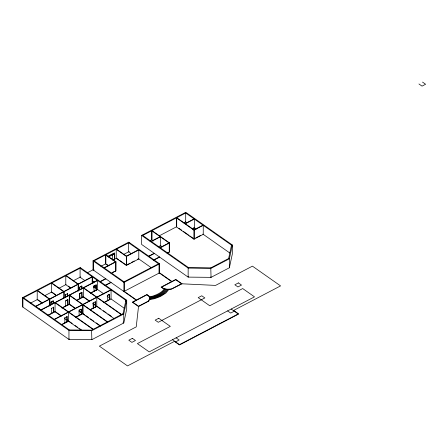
<?xml version="1.0" encoding="UTF-8"?>
<svg xmlns="http://www.w3.org/2000/svg" width="448" height="448" viewBox="0 0 448 448"><rect width="100%" height="100%" fill="white"/><g stroke="black" fill="none" stroke-linecap="round" stroke-linejoin="round"><path stroke-width="0.67" d="M22.417 297.718L22.4 306.734L68.947 339.416L91.857 339.662L123.743 322.991L126.7 309.232L126.717 300.216L80.17 267.529L22.417 297.718L68.964 330.4L91.868 330.646L123.76 313.975L126.717 300.216L125.888 300.362L80.086 268.201L80.074 277.217L85.159 280.79M22.915 307.093L22.932 298.077L80.685 267.893M49.56 305.525L49.571 299.281L37.218 290.612L37.206 299.622L42.258 303.173M49.857 306.062L49.868 299.124L37.52 290.455M50.971 304.618L50.977 301.986L53.116 300.866L53.374 303.677M51.229 304.797L50.977 301.986M51.29 308.19L51.537 313.628L51.279 313.449M53.116 303.492L53.116 300.866M53.687 307.25L53.682 312.508L53.435 307.07L53.687 307.25L51.548 308.37M63.851 298.054L63.862 291.81L51.509 283.142L51.492 292.158L56.549 295.702M64.148 297.898L64.159 291.659L51.806 282.985M64.719 317.621L64.971 323.058L64.714 322.879M65.262 297.147L65.262 294.515L65.514 297.326M67.133 299.908L65.531 300.742L65.783 306.18L65.526 306.001M67.122 316.68L67.11 321.938L66.864 316.501L67.122 316.68L64.977 317.8M67.402 296.027L67.407 293.395M67.659 296.206L67.665 293.574L65.52 294.7M67.928 299.807L67.917 305.066L67.67 299.628L67.928 299.807L65.789 300.922M69.58 304.198L69.597 295.182L83.345 287.991L83.334 297.007L76.754 300.446M78.137 291.278L78.148 284.346L65.8 275.671L65.783 284.687L70.834 288.232M78.439 290.427L78.445 284.189L66.097 275.514M80.567 309.338L78.966 310.173L79.212 315.616L78.954 315.431M79.548 289.677L79.554 287.05L79.806 289.856M79.632 293.373L79.878 298.816L79.632 293.373L81.995 292.454L81.984 297.713L81.738 292.275M81.357 309.238L81.351 314.496L81.099 309.058L81.357 309.238L79.223 310.358M81.693 289.212L81.698 285.925L80.091 286.77M81.95 288.736L81.956 286.11L79.811 287.23M83.009 313.628L83.026 304.612L96.779 297.427L96.762 306.438L90.188 309.876M92.17 282.934L92.182 276.696L78.193 284.01M92.428 283.114L92.439 276.875L35.879 306.438M138.516 306.555L132.278 302.176L136.181 300.138L93.01 269.825L93.027 260.809L128.75 242.133L159.628 263.816L159.617 272.832L171.909 281.462L175.812 279.423L182.05 283.802L215.566 285.41L252.431 266.146L280.571 285.902L233.677 310.419L238.745 313.981L179.48 344.954L174.412 341.393L127.512 365.91L99.372 346.147L136.231 326.878L138.516 306.555L148.77 301.112M93.083 283.063L93.083 281.086L94.164 281.848M93.318 302.988L93.313 308.246L93.061 302.809L95.424 301.885L95.166 301.706L95.418 307.143L95.424 301.885M93.677 282.75L93.677 281.434M93.856 287.907L93.862 285.936L96.258 284.995L96.253 290.254L96.001 284.816M93.862 285.936L94.108 291.374L93.85 291.194M95.239 285.236L95.239 287.862L95.833 287.554M109.435 294.246L109.682 299.69L109.435 294.246L107.29 295.366L107.542 300.81L107.285 300.625M112.616 259.532L112.622 254.8M114.33 259.291L114.341 253.215L108.343 256.351M114.509 259.202L114.52 252.935L107.565 256.57M100.906 266.325L105.851 263.743L105.868 254.727L116.004 261.845L115.993 270.861L111.054 273.442M93.027 260.809L123.906 282.492L123.889 291.502L159.617 272.832M125.888 301.75L125.888 300.362L123.021 313.734L91.582 330.165L69.328 329.93L23.526 297.769M126.353 265.446L126.364 256.43L116.228 249.312L116.211 258.328L126.353 265.446L138.796 258.944L138.807 249.928L126.364 256.43M141.613 235.413L141.596 244.429L188.143 277.11L211.053 277.357L229.365 267.786L232.322 254.022L232.338 245.006L185.791 212.324L141.613 235.413L188.16 268.1L211.064 268.341L229.382 258.77L232.338 245.006L231.51 245.157L185.192 212.632M159.018 273.146L159.034 264.13L128.671 242.81L128.654 251.821L131.471 253.798M149.464 240.946L151.995 239.624L152.012 230.608L169.562 242.934L169.546 251.944L167.065 253.238M193.956 239.187L193.973 230.171L176.422 217.851L176.406 226.862L193.956 239.187L203.241 234.332L203.258 225.316L193.973 230.171M194.253 239.03L194.27 230.014L176.719 217.694L176.702 226.71L159.286 235.81M229.365 267.786L229.382 258.77L228.642 258.53L210.778 267.865L188.524 267.624L142.206 235.099M228.642 258.53L231.51 245.157M149.229 299.415L148.428 300.978M149.604 299.494L148.837 300.994M167.882 289.436C163.979 295.355 156.509 298.038 149.761 299.029M170.873 289.24L168.89 289.414L165.911 293.026L160.474 296.458L154.829 298.642L149.548 299.628M166.919 289.391C163.156 294.885 156.206 297.433 149.856 298.435M164.198 288.915C162.635 291.558 159.762 293.07 157.108 294.42C153.754 295.652 149.503 298.435 147.011 294.476L136.483 299.981L124.191 291.351M165.082 289.122C161.616 293.989 155.428 296.313 149.722 297.287M165.984 289.285C162.366 294.431 155.842 296.862 149.839 297.853M69.328 329.93L68.964 330.4L68.947 339.416L69.311 338.946M188.524 267.624L188.16 268.1L188.143 277.11L188.507 276.64M129.265 242.497L93.542 261.167L93.526 270.183L94.125 269.875M142.722 235.463L185.707 212.996L185.696 222.006L183.854 222.97M108.282 257.068L114.341 253.904M114.341 254.027L112.622 254.929L112.106 254.565M87.438 272.737L93.01 269.825M30.654 303.05L37.66 299.387M44.419 295.854L51.789 292.001M59.091 288.182L66.08 284.53M73.293 280.762L80.668 276.903M112.616 260.193L116.323 258.266M123.71 254.408L129.254 251.513M151.11 241.354L160.104 236.656M185.108 223.586L194.096 218.882M151.368 241.534L160.356 236.835L160.345 245.851L158.547 246.792M185.366 223.765L194.354 219.066L194.342 228.077L192.539 229.018M104.02 267.798L115.45 261.822M126.409 256.094L138.55 249.743M104.278 267.977L116.004 261.845M35.622 306.258L63.605 291.631M63.902 291.474L77.89 284.161M38.31 308.918L39.385 308.358M51.234 302.165L53.374 301.045M192.886 228.525L194.085 227.898M112.426 272.406L115.69 271.018L115.707 262.002L105.571 254.884L105.554 263.9L108.371 265.877M126.997 264.79L130.032 263.206M131.247 262.567L134.288 260.982M137.323 259.398L138.538 258.759M40.818 309.91L97.378 280.342M160.014 247.604L169.002 242.906M194.012 229.835L203 225.137M41.076 310.089L55.065 302.775L55.054 311.791L48.362 315.291M55.362 302.618L69.294 295.338L69.283 304.354L62.014 308.151M83.647 287.84L97.636 280.526L97.619 289.542L90.322 293.356M160.272 247.783L169.562 242.934M100.111 281.557L105.622 278.678M148.691 256.161L154.207 253.282M100.369 281.736L105.879 278.858M148.949 256.34L154.465 253.462M79.89 293.558L81.995 292.454M94.119 286.115L96.258 284.995M47.947 315.19L55.093 311.455L60.794 315.459M63 307.322L69.692 303.822M77.599 299.69L83.076 296.828L89.634 301.431M91.386 292.482L92.618 291.838M93.789 291.228L96.174 289.979M105.308 285.208L110.818 282.324M153.278 260.131L159.404 256.934M167.194 252.862L169.249 252.101L169.26 243.085L151.715 230.765L151.698 239.781L153.395 240.974M195.793 237.91L200.586 235.402M104.955 285.706L111.076 282.509M154.151 259.991L159.662 257.113M123.99 281.814L158.519 263.766M123.906 282.492L159.628 263.816M54.247 319.34L68.242 312.026M68.538 311.87L82.471 304.59M82.768 304.433L96.522 297.242M96.818 297.091L110.813 289.778M54.505 319.519L68.499 312.206L68.482 321.222L61.79 324.722M68.796 312.054L82.729 304.769L82.712 313.785L75.533 317.537M97.076 297.27L111.07 289.957L111.054 298.973L103.841 302.742M107.548 295.551L109.693 294.431M62.244 324.167L68.225 321.042M76.395 316.77L81.245 314.238M81.547 314.082L82.454 313.606M91.123 309.075L96.505 306.258M104.714 301.969L109.581 299.426M148.361 301.095L138.555 306.219L132.832 302.204L146.966 294.812L148.803 296.1L149.212 296.951A9.117 5.522 0.1 0 1 149.302 299.376M182.05 283.802L171.455 289.173M175.605 341.869L179.178 340.004L176.092 337.837M234.276 311.203L230.703 313.074L227.618 310.901M171.489 288.926L181.496 283.78L175.773 279.759L161.638 287.146L163.47 288.434L164.802 288.803A9.117 5.522 0.1 0 0 168.745 289.212M171.192 288.96L168.739 289.178M168.89 289.414L168.812 289.414A9.649 5.846 0.1 0 1 164.534 288.999M164.534 288.999L163.195 288.607L161.078 287.123L171.606 281.618L159.314 272.989M123.021 313.734L123.76 313.975L123.743 322.991L123.004 322.75M422.514 82.09L425.6 84.258L422.027 86.128L418.942 83.961M185.181 221.648L186.894 222.852M193.754 227.668L196.045 229.275M202.905 234.097L229.802 252.98M178.942 228.278L181.798 230.283M183.417 231.42L188.591 235.054M189.672 235.816L193.995 238.851M160.485 245.588L161.616 246.383M160.087 245.666L161.963 246.988M231.19 309.036L238.19 313.953L179.525 344.618L172.519 339.702M138.214 258.535L151.183 267.641M116.525 249.155L126.666 256.273L126.65 265.289L123.099 262.797M116.508 258.171L118.765 259.75M119.801 260.484L122.707 262.522M106.417 264.135L108.102 265.322M94.136 260.859L124.505 282.178L124.488 291.194L123.973 290.83M94.119 286.35L95.766 287.504M94.069 287.045L96.37 288.663M97.362 289.358L103.925 293.966M107.15 296.229L109.648 297.987M110.796 298.788L124.174 308.185M83.39 287.655L121.593 314.485M83.093 287.812L121.29 314.636M68.281 286.076L70.571 287.683M83.373 296.671L89.074 300.675M93.638 303.878L95.346 305.082M97.059 306.281L100.481 308.689M103.331 310.682L106.182 312.687M107.89 313.886L111.311 316.294M92.77 303.632L95.362 305.458M96.191 306.034L114.436 318.847M69.339 295.002L107.537 321.826M69.037 295.159L107.24 321.983M69.322 304.018L75.309 308.218M79.318 311.035L81.032 312.239M82.438 313.225L84.722 314.832M85.854 315.627L88.71 317.632M90.418 318.83L93.839 321.233M96.118 322.834L99.54 325.237M52.343 292.387L55.72 294.762M69.026 304.175L75.583 308.778M79.016 311.192L100.386 326.194M55.11 302.439L93.307 329.263M54.807 302.596L93.01 329.42M65.923 319.06L67.066 319.861M68.774 321.065L72.201 323.467M75.046 325.466L77.902 327.471M79.61 328.67L81.323 329.874M37.503 299.471L39.749 301.045M40.253 301.398L41.899 302.557M54.796 311.612L61.354 316.215M64.484 318.416L67.082 320.236M67.906 320.818L81.592 330.428M210.778 267.865L211.053 277.357L210.762 276.875M91.582 330.165L91.857 339.662L91.566 339.181M149.514 296.699L149.565 296.822A9.649 5.846 0.1 0 1 149.682 299.454M158.749 318.254L155.176 320.124L158.267 322.291L204.848 297.942L201.757 295.775L198.184 297.64L209.759 305.771L242.693 288.557L254.503 296.85L149.201 351.893L137.39 343.599L170.324 326.385L158.749 318.254M132.373 338.341L128.8 340.206L131.886 342.373L135.458 340.508L132.373 338.341M238.414 282.906L234.842 284.777L237.933 286.944L241.506 285.079L238.414 282.906"/></g></svg>
